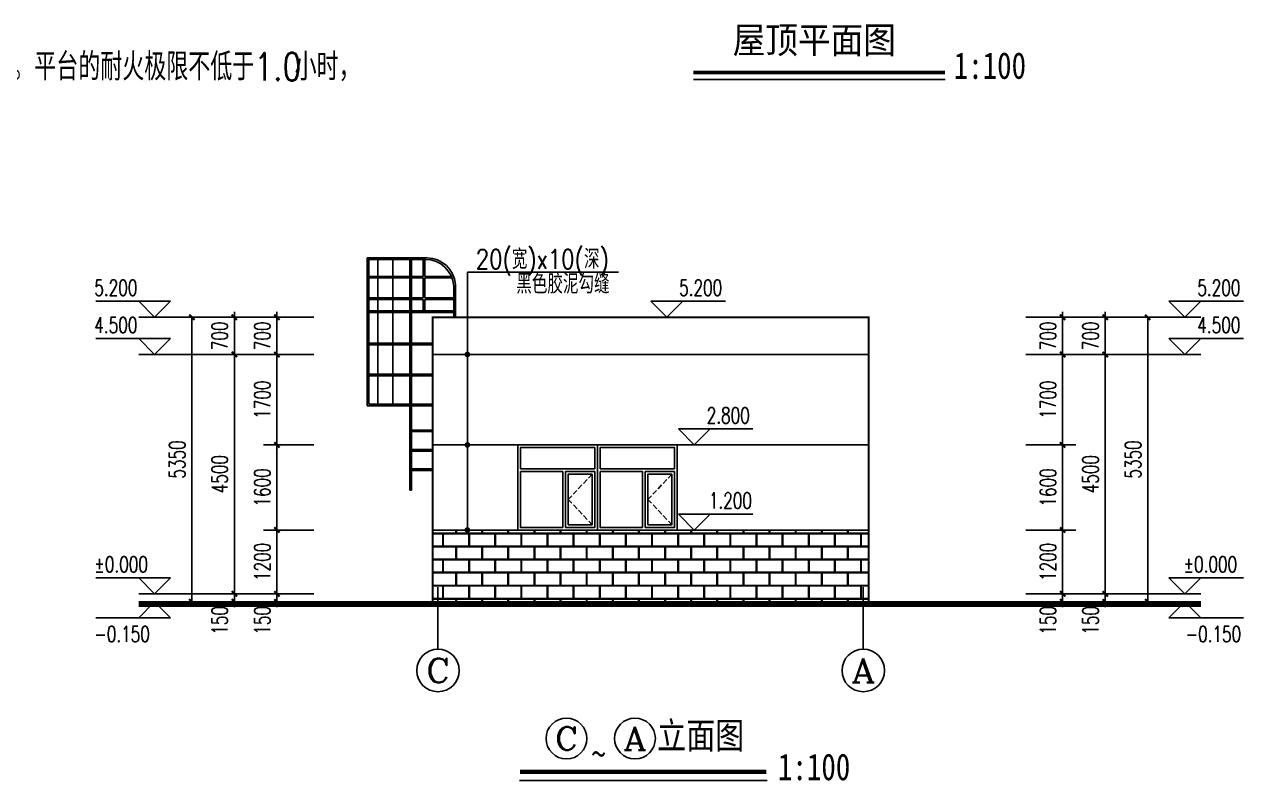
# Model space of a CAD drawing. Extents: x 5191187 to 5306989, y -468291 to -238224.
# Drawn here: x 5255767 to 5278700, y -404981 to -390762 of the extents above; entities that cross this region are included whole.
import ezdxf
from ezdxf.enums import TextEntityAlignment as Align

# ---------------------------------------------------------------- set-up
doc = ezdxf.new("R2010")
doc.units = 0
doc.header["$LTSCALE"] = 1000
doc.header["$MEASUREMENT"] = 0
doc.linetypes.add('DASH', pattern=[0.35, 0.25, -0.1])
doc.layers.get('0').update_dxf_attribs({"linetype": 'CONTINUOUS'})
doc.layers.get('Defpoints').update_dxf_attribs({"linetype": 'CONTINUOUS'})
doc.layers.add('_0', color=7, linetype='CONTINUOUS', lineweight=25)
for name, color, linetype in [('AXIS', 3, 'CONTINUOUS'), ('AXIS_TEXT', 7, 'CONTINUOUS'), ('DIM_ELEV', 3, 'CONTINUOUS'), ('PUB_DIM', 3, 'CONTINUOUS'), ('PUB_TEXT', 7, 'CONTINUOUS'), ('WINDOW', 4, 'CONTINUOUS'), ('图名', 15, 'CONTINUOUS'), ('填充', 251, 'CONTINUOUS')]:
    doc.layers.add(name, color=color, linetype=linetype)
doc.styles.add('_HZTXT', font='txt.shx', dxfattribs={"width": 0.8, "bigfont": 'HZTXT.shx'})
doc.styles.add('_TCH_AXIS', font='COMPLEX', dxfattribs={"bigfont": 'GBCBIG'})
doc.styles.add('_TCH_DIM', font='SIMPLEX', dxfattribs={"bigfont": 'GBCBIG'})
doc.styles.add('_TCH_DIM_T3', font='SIMPLEX', dxfattribs={"width": 0.705882, "bigfont": 'GBCBIG'})
doc.styles.add('COMPLEX', font='COMPLEX')
doc.styles.add('宋体', font='', dxfattribs={"width": 0.7})
doc.styles.get('宋体').set_extended_font_data('SimSun')
doc.dimstyles.new('_TCH_ARCH&&100', dxfattribs={"dimtxt": 297.5, "dimasz": 100, "dimexe": 250, "dimexo": 300, "dimgap": 126.25, "dimtad": 1, "dimdec": 0, "dimzin": 0, "dimdsep": 46, "dimtxsty": '_TCH_DIM_T3', "dimblk": 'ARCHTICK', "dimcen": 0.09, "dimclrt": 7, "dimazin": 2, "dimtfac": 1, "dimtdec": 0, "dimtix": 1, "dimtmove": 2, "dimatfit": 3, "dimfxl": 0, "dimtolj": 1, "dimtzin": 0, "dimarcsym": 0})

# ---------------------------------------------------------------- blocks, each defined once
blk = doc.blocks.new('_ArchTick')
at = {"color": 0, "linetype": 'ByBlock', "const_width": 0.4}
blk.add_lwpolyline([(-0.5, -0.5), (0.5, 0.5)], dxfattribs=at)
blk = doc.blocks.new('*D131')
at = {"layer": 'Defpoints', "color": 0}
for p in [(5274302, -401469), (5275296, -401469), (5274302, -401619)]:
    blk.add_point(p, dxfattribs=at)
at = {"layer": 'PUB_DIM', "color": 0, "lineweight": -2}
for p, q in [((5274602, -401469), (5275546, -401469)), ((5275296, -401469), (5275296, -401369)), ((5275296, -401619), (5275296, -401469)), ((5274602, -401619), (5275546, -401619)), ((5275296, -401619), (5275296, -401719))]:
    blk.add_line(p, q, dxfattribs=at)
at = {"layer": 'PUB_DIM', "color": 0, "lineweight": -2, "xscale": 100, "yscale": 100, "zscale": 100}
for p, rotation in [((5275296, -401469), 270), ((5275296, -401619), 90)]:
    blk.add_blockref('_ArchTick', p, dxfattribs=dict(at, rotation=rotation))
at = {"layer": 'PUB_DIM', "color": 7, "insert": (5275021, -401969), "char_height": 297.5, "attachment_point": 5, "rotation": 90, "style": '_TCH_DIM_T3'}
blk.add_mtext('\\A1;150', dxfattribs=at)
blk = doc.blocks.new('*D132')
at = {"layer": 'Defpoints', "color": 0}
for p in [(5274302, -400269), (5275296, -400269), (5274302, -401469)]:
    blk.add_point(p, dxfattribs=at)
at = {"layer": 'PUB_DIM', "color": 0, "lineweight": -2}
for p, q in [((5274602, -400269), (5275546, -400269)), ((5275296, -401469), (5275296, -400269)), ((5274602, -401469), (5275546, -401469))]:
    blk.add_line(p, q, dxfattribs=at)
at = {"layer": 'PUB_DIM', "color": 0, "lineweight": -2, "xscale": 100, "yscale": 100, "zscale": 100}
for p, rotation in [((5275296, -400269), 90), ((5275296, -401469), 270)]:
    blk.add_blockref('_ArchTick', p, dxfattribs=dict(at, rotation=rotation))
at = {"layer": 'PUB_DIM', "color": 7, "insert": (5275021, -400869), "char_height": 297.5, "attachment_point": 5, "rotation": 90, "style": '_TCH_DIM_T3'}
blk.add_mtext('\\A1;1200', dxfattribs=at)
blk = doc.blocks.new('*D133')
at = {"layer": 'Defpoints', "color": 0}
for p in [(5274302, -398669), (5275296, -398669), (5274302, -400269)]:
    blk.add_point(p, dxfattribs=at)
at = {"layer": 'PUB_DIM', "color": 0, "lineweight": -2}
for p, q in [((5274602, -398669), (5275546, -398669)), ((5275296, -400269), (5275296, -398669)), ((5274602, -400269), (5275546, -400269))]:
    blk.add_line(p, q, dxfattribs=at)
at = {"layer": 'PUB_DIM', "color": 0, "lineweight": -2, "xscale": 100, "yscale": 100, "zscale": 100}
for p, rotation in [((5275296, -398669), 90), ((5275296, -400269), 270)]:
    blk.add_blockref('_ArchTick', p, dxfattribs=dict(at, rotation=rotation))
at = {"layer": 'PUB_DIM', "color": 7, "insert": (5275021, -399469), "char_height": 297.5, "attachment_point": 5, "rotation": 90, "style": '_TCH_DIM_T3'}
blk.add_mtext('\\A1;1600', dxfattribs=at)
blk = doc.blocks.new('*D134')
at = {"layer": 'Defpoints', "color": 0}
for p in [(5274302, -396969), (5275296, -396969), (5274302, -398669)]:
    blk.add_point(p, dxfattribs=at)
at = {"layer": 'PUB_DIM', "color": 0, "lineweight": -2}
for p, q in [((5274602, -396969), (5275546, -396969)), ((5275296, -398669), (5275296, -396969)), ((5274602, -398669), (5275546, -398669))]:
    blk.add_line(p, q, dxfattribs=at)
at = {"layer": 'PUB_DIM', "color": 0, "lineweight": -2, "xscale": 100, "yscale": 100, "zscale": 100}
for p, rotation in [((5275296, -396969), 90), ((5275296, -398669), 270)]:
    blk.add_blockref('_ArchTick', p, dxfattribs=dict(at, rotation=rotation))
at = {"layer": 'PUB_DIM', "color": 7, "insert": (5275021, -397819), "char_height": 297.5, "attachment_point": 5, "rotation": 90, "style": '_TCH_DIM_T3'}
blk.add_mtext('\\A1;1700', dxfattribs=at)
blk = doc.blocks.new('*D135')
at = {"layer": 'Defpoints', "color": 0}
for p in [(5274302, -396269), (5275296, -396269), (5274302, -396969)]:
    blk.add_point(p, dxfattribs=at)
at = {"layer": 'PUB_DIM', "color": 0, "lineweight": -2}
for p, q in [((5274602, -396269), (5275546, -396269)), ((5275296, -396269), (5275296, -396169)), ((5275296, -396969), (5275296, -396269)), ((5274602, -396969), (5275546, -396969)), ((5275296, -396969), (5275296, -397069))]:
    blk.add_line(p, q, dxfattribs=at)
at = {"layer": 'PUB_DIM', "color": 0, "lineweight": -2, "xscale": 100, "yscale": 100, "zscale": 100}
for p, rotation in [((5275296, -396269), 270), ((5275296, -396969), 90)]:
    blk.add_blockref('_ArchTick', p, dxfattribs=dict(at, rotation=rotation))
at = {"layer": 'PUB_DIM', "color": 7, "insert": (5275021, -396619), "char_height": 297.5, "attachment_point": 5, "rotation": 90, "style": '_TCH_DIM_T3'}
blk.add_mtext('\\A1;700', dxfattribs=at)
blk = doc.blocks.new('*D136')
at = {"layer": 'Defpoints', "color": 0}
for p in [(5260516, -401469), (5261510, -401469), (5261510, -401619)]:
    blk.add_point(p, dxfattribs=at)
at = {"layer": 'PUB_DIM', "color": 0, "lineweight": -2}
for p, q in [((5261210, -401469), (5260266, -401469)), ((5260516, -401469), (5260516, -401369)), ((5260516, -401619), (5260516, -401469)), ((5261210, -401619), (5260266, -401619)), ((5260516, -401619), (5260516, -401719))]:
    blk.add_line(p, q, dxfattribs=at)
at = {"layer": 'PUB_DIM', "color": 0, "lineweight": -2, "xscale": 100, "yscale": 100, "zscale": 100}
for p, rotation in [((5260516, -401469), 270), ((5260516, -401619), 90)]:
    blk.add_blockref('_ArchTick', p, dxfattribs=dict(at, rotation=rotation))
at = {"layer": 'PUB_DIM', "color": 7, "insert": (5260241, -401969), "char_height": 297.5, "attachment_point": 5, "rotation": 90, "style": '_TCH_DIM_T3'}
blk.add_mtext('\\A1;150', dxfattribs=at)
blk = doc.blocks.new('*D137')
at = {"layer": 'Defpoints', "color": 0}
for p in [(5260516, -400269), (5261510, -400269), (5261510, -401469)]:
    blk.add_point(p, dxfattribs=at)
at = {"layer": 'PUB_DIM', "color": 0, "lineweight": -2}
for p, q in [((5261210, -400269), (5260266, -400269)), ((5260516, -401469), (5260516, -400269)), ((5261210, -401469), (5260266, -401469))]:
    blk.add_line(p, q, dxfattribs=at)
at = {"layer": 'PUB_DIM', "color": 0, "lineweight": -2, "xscale": 100, "yscale": 100, "zscale": 100}
for p, rotation in [((5260516, -400269), 90), ((5260516, -401469), 270)]:
    blk.add_blockref('_ArchTick', p, dxfattribs=dict(at, rotation=rotation))
at = {"layer": 'PUB_DIM', "color": 7, "insert": (5260241, -400869), "char_height": 297.5, "attachment_point": 5, "rotation": 90, "style": '_TCH_DIM_T3'}
blk.add_mtext('\\A1;1200', dxfattribs=at)
blk = doc.blocks.new('*D138')
at = {"layer": 'Defpoints', "color": 0}
for p in [(5260516, -398669), (5261510, -398669), (5261510, -400269)]:
    blk.add_point(p, dxfattribs=at)
at = {"layer": 'PUB_DIM', "color": 0, "lineweight": -2}
for p, q in [((5261210, -398669), (5260266, -398669)), ((5260516, -400269), (5260516, -398669)), ((5261210, -400269), (5260266, -400269))]:
    blk.add_line(p, q, dxfattribs=at)
at = {"layer": 'PUB_DIM', "color": 0, "lineweight": -2, "xscale": 100, "yscale": 100, "zscale": 100}
for p, rotation in [((5260516, -398669), 90), ((5260516, -400269), 270)]:
    blk.add_blockref('_ArchTick', p, dxfattribs=dict(at, rotation=rotation))
at = {"layer": 'PUB_DIM', "color": 7, "insert": (5260241, -399469), "char_height": 297.5, "attachment_point": 5, "rotation": 90, "style": '_TCH_DIM_T3'}
blk.add_mtext('\\A1;1600', dxfattribs=at)
blk = doc.blocks.new('*D139')
at = {"layer": 'Defpoints', "color": 0}
for p in [(5260516, -396969), (5261510, -396969), (5261510, -398669)]:
    blk.add_point(p, dxfattribs=at)
at = {"layer": 'PUB_DIM', "color": 0, "lineweight": -2}
for p, q in [((5261210, -396969), (5260266, -396969)), ((5260516, -398669), (5260516, -396969)), ((5261210, -398669), (5260266, -398669))]:
    blk.add_line(p, q, dxfattribs=at)
at = {"layer": 'PUB_DIM', "color": 0, "lineweight": -2, "xscale": 100, "yscale": 100, "zscale": 100}
for p, rotation in [((5260516, -396969), 90), ((5260516, -398669), 270)]:
    blk.add_blockref('_ArchTick', p, dxfattribs=dict(at, rotation=rotation))
at = {"layer": 'PUB_DIM', "color": 7, "insert": (5260241, -397819), "char_height": 297.5, "attachment_point": 5, "rotation": 90, "style": '_TCH_DIM_T3'}
blk.add_mtext('\\A1;1700', dxfattribs=at)
blk = doc.blocks.new('*D140')
at = {"layer": 'Defpoints', "color": 0}
for p in [(5260516, -396269), (5261510, -396269), (5261510, -396969)]:
    blk.add_point(p, dxfattribs=at)
at = {"layer": 'PUB_DIM', "color": 0, "lineweight": -2}
for p, q in [((5261210, -396269), (5260266, -396269)), ((5260516, -396269), (5260516, -396169)), ((5260516, -396969), (5260516, -396269)), ((5261210, -396969), (5260266, -396969)), ((5260516, -396969), (5260516, -397069))]:
    blk.add_line(p, q, dxfattribs=at)
at = {"layer": 'PUB_DIM', "color": 0, "lineweight": -2, "xscale": 100, "yscale": 100, "zscale": 100}
for p, rotation in [((5260516, -396269), 270), ((5260516, -396969), 90)]:
    blk.add_blockref('_ArchTick', p, dxfattribs=dict(at, rotation=rotation))
at = {"layer": 'PUB_DIM', "color": 7, "insert": (5260241, -396619), "char_height": 297.5, "attachment_point": 5, "rotation": 90, "style": '_TCH_DIM_T3'}
blk.add_mtext('\\A1;700', dxfattribs=at)
blk = doc.blocks.new('*D171')
at = {"layer": 'Defpoints', "color": 0}
for p in [(5258916, -396269), (5261510, -396269), (5261510, -401619)]:
    blk.add_point(p, dxfattribs=at)
at = {"layer": 'PUB_DIM', "color": 0, "lineweight": -2}
for p, q in [((5261210, -396269), (5258666, -396269)), ((5258916, -401619), (5258916, -396269)), ((5261210, -401619), (5258666, -401619))]:
    blk.add_line(p, q, dxfattribs=at)
at = {"layer": 'PUB_DIM', "color": 0, "lineweight": -2, "xscale": 100, "yscale": 100, "zscale": 100}
for p, rotation in [((5258916, -396269), 90), ((5258916, -401619), 270)]:
    blk.add_blockref('_ArchTick', p, dxfattribs=dict(at, rotation=rotation))
at = {"layer": 'PUB_DIM', "color": 7, "insert": (5258641, -398944), "char_height": 297.5, "attachment_point": 5, "rotation": 90, "style": '_TCH_DIM_T3'}
blk.add_mtext('\\A1;5350', dxfattribs=at)
blk = doc.blocks.new('*D172')
at = {"layer": 'Defpoints', "color": 0}
for p in [(5259716, -401469), (5261510, -401469), (5261510, -401619)]:
    blk.add_point(p, dxfattribs=at)
at = {"layer": 'PUB_DIM', "color": 0, "lineweight": -2}
for p, q in [((5261210, -401469), (5259466, -401469)), ((5259716, -401469), (5259716, -401369)), ((5259716, -401619), (5259716, -401469)), ((5261210, -401619), (5259466, -401619)), ((5259716, -401619), (5259716, -401719))]:
    blk.add_line(p, q, dxfattribs=at)
at = {"layer": 'PUB_DIM', "color": 0, "lineweight": -2, "xscale": 100, "yscale": 100, "zscale": 100}
for p, rotation in [((5259716, -401469), 270), ((5259716, -401619), 90)]:
    blk.add_blockref('_ArchTick', p, dxfattribs=dict(at, rotation=rotation))
at = {"layer": 'PUB_DIM', "color": 7, "insert": (5259441, -401969), "char_height": 297.5, "attachment_point": 5, "rotation": 90, "style": '_TCH_DIM_T3'}
blk.add_mtext('\\A1;150', dxfattribs=at)
blk = doc.blocks.new('*D173')
at = {"layer": 'Defpoints', "color": 0}
for p in [(5259716, -396969), (5261510, -396969), (5261510, -401469)]:
    blk.add_point(p, dxfattribs=at)
at = {"layer": 'PUB_DIM', "color": 0, "lineweight": -2}
for p, q in [((5261210, -396969), (5259466, -396969)), ((5259716, -401469), (5259716, -396969)), ((5261210, -401469), (5259466, -401469))]:
    blk.add_line(p, q, dxfattribs=at)
at = {"layer": 'PUB_DIM', "color": 0, "lineweight": -2, "xscale": 100, "yscale": 100, "zscale": 100}
for p, rotation in [((5259716, -396969), 90), ((5259716, -401469), 270)]:
    blk.add_blockref('_ArchTick', p, dxfattribs=dict(at, rotation=rotation))
at = {"layer": 'PUB_DIM', "color": 7, "insert": (5259441, -399219), "char_height": 297.5, "attachment_point": 5, "rotation": 90, "style": '_TCH_DIM_T3'}
blk.add_mtext('\\A1;4500', dxfattribs=at)
blk = doc.blocks.new('*D174')
at = {"layer": 'Defpoints', "color": 0}
for p in [(5259716, -396269), (5261510, -396269), (5261510, -396969)]:
    blk.add_point(p, dxfattribs=at)
at = {"layer": 'PUB_DIM', "color": 0, "lineweight": -2}
for p, q in [((5261210, -396269), (5259466, -396269)), ((5259716, -396269), (5259716, -396169)), ((5259716, -396969), (5259716, -396269)), ((5261210, -396969), (5259466, -396969)), ((5259716, -396969), (5259716, -397069))]:
    blk.add_line(p, q, dxfattribs=at)
at = {"layer": 'PUB_DIM', "color": 0, "lineweight": -2, "xscale": 100, "yscale": 100, "zscale": 100}
for p, rotation in [((5259716, -396269), 270), ((5259716, -396969), 90)]:
    blk.add_blockref('_ArchTick', p, dxfattribs=dict(at, rotation=rotation))
at = {"layer": 'PUB_DIM', "color": 7, "insert": (5259441, -396619), "char_height": 297.5, "attachment_point": 5, "rotation": 90, "style": '_TCH_DIM_T3'}
blk.add_mtext('\\A1;700', dxfattribs=at)
blk = doc.blocks.new('*D175')
at = {"layer": 'Defpoints', "color": 0}
for p in [(5274302, -396269), (5276896, -396269), (5274302, -401619)]:
    blk.add_point(p, dxfattribs=at)
at = {"layer": 'PUB_DIM', "color": 0, "lineweight": -2}
for p, q in [((5274602, -396269), (5277146, -396269)), ((5276896, -401619), (5276896, -396269)), ((5274602, -401619), (5277146, -401619))]:
    blk.add_line(p, q, dxfattribs=at)
at = {"layer": 'PUB_DIM', "color": 0, "lineweight": -2, "xscale": 100, "yscale": 100, "zscale": 100}
for p, rotation in [((5276896, -396269), 90), ((5276896, -401619), 270)]:
    blk.add_blockref('_ArchTick', p, dxfattribs=dict(at, rotation=rotation))
at = {"layer": 'PUB_DIM', "color": 7, "insert": (5276621, -398944), "char_height": 297.5, "attachment_point": 5, "rotation": 90, "style": '_TCH_DIM_T3'}
blk.add_mtext('\\A1;5350', dxfattribs=at)
blk = doc.blocks.new('*D176')
at = {"layer": 'Defpoints', "color": 0}
for p in [(5274302, -401469), (5276096, -401469), (5274302, -401619)]:
    blk.add_point(p, dxfattribs=at)
at = {"layer": 'PUB_DIM', "color": 0, "lineweight": -2}
for p, q in [((5274602, -401469), (5276346, -401469)), ((5276096, -401469), (5276096, -401369)), ((5276096, -401619), (5276096, -401469)), ((5274602, -401619), (5276346, -401619)), ((5276096, -401619), (5276096, -401719))]:
    blk.add_line(p, q, dxfattribs=at)
at = {"layer": 'PUB_DIM', "color": 0, "lineweight": -2, "xscale": 100, "yscale": 100, "zscale": 100}
for p, rotation in [((5276096, -401469), 270), ((5276096, -401619), 90)]:
    blk.add_blockref('_ArchTick', p, dxfattribs=dict(at, rotation=rotation))
at = {"layer": 'PUB_DIM', "color": 7, "insert": (5275821, -401969), "char_height": 297.5, "attachment_point": 5, "rotation": 90, "style": '_TCH_DIM_T3'}
blk.add_mtext('\\A1;150', dxfattribs=at)
blk = doc.blocks.new('*D177')
at = {"layer": 'Defpoints', "color": 0}
for p in [(5274302, -396969), (5276096, -396969), (5274302, -401469)]:
    blk.add_point(p, dxfattribs=at)
at = {"layer": 'PUB_DIM', "color": 0, "lineweight": -2}
for p, q in [((5274602, -396969), (5276346, -396969)), ((5276096, -401469), (5276096, -396969)), ((5274602, -401469), (5276346, -401469))]:
    blk.add_line(p, q, dxfattribs=at)
at = {"layer": 'PUB_DIM', "color": 0, "lineweight": -2, "xscale": 100, "yscale": 100, "zscale": 100}
for p, rotation in [((5276096, -396969), 90), ((5276096, -401469), 270)]:
    blk.add_blockref('_ArchTick', p, dxfattribs=dict(at, rotation=rotation))
at = {"layer": 'PUB_DIM', "color": 7, "insert": (5275821, -399219), "char_height": 297.5, "attachment_point": 5, "rotation": 90, "style": '_TCH_DIM_T3'}
blk.add_mtext('\\A1;4500', dxfattribs=at)
blk = doc.blocks.new('*D178')
at = {"layer": 'Defpoints', "color": 0}
for p in [(5274302, -396269), (5276096, -396269), (5274302, -396969)]:
    blk.add_point(p, dxfattribs=at)
at = {"layer": 'PUB_DIM', "color": 0, "lineweight": -2}
for p, q in [((5274602, -396269), (5276346, -396269)), ((5276096, -396269), (5276096, -396169)), ((5276096, -396969), (5276096, -396269)), ((5274602, -396969), (5276346, -396969)), ((5276096, -396969), (5276096, -397069))]:
    blk.add_line(p, q, dxfattribs=at)
at = {"layer": 'PUB_DIM', "color": 0, "lineweight": -2, "xscale": 100, "yscale": 100, "zscale": 100}
for p, rotation in [((5276096, -396269), 270), ((5276096, -396969), 90)]:
    blk.add_blockref('_ArchTick', p, dxfattribs=dict(at, rotation=rotation))
at = {"layer": 'PUB_DIM', "color": 7, "insert": (5275821, -396619), "char_height": 297.5, "attachment_point": 5, "rotation": 90, "style": '_TCH_DIM_T3'}
blk.add_mtext('\\A1;700', dxfattribs=at)
blk = doc.blocks.new('_AXISO')
blk.add_circle((0, 0), 0.5)
at = {"layer": 'AXIS_TEXT', "style": 'COMPLEX', "width": 1.041667}
blk.add_attdef('A', text='', height=0.56, dxfattribs=at).set_placement((-0.25, -0.28), (0.25, -0.28), align=Align.FIT)

msp = doc.modelspace()

# ---------------------------------------------------------------- hatches: boundary and pattern name
at = {"layer": '填充'}
h = msp.add_hatch(dxfattribs=at)
h.set_pattern_fill('AR-B816C', color=256, scale=200)
h.set_pattern_definition([(0, (-5504559.68, 335264.58), (245.692378, 245.692378), [479.867928, -11.51682]), (0, (-5504805.37, 335276.1), (245.692378, 245.692378), [479.867928, -11.51682]), (90, (-5504559.68, 335264.58), (-245.692378, 245.692378), [-257.20918, 234.175548]), (90, (-5504571.2, 335264.58), (-245.692378, 245.692378), [-257.20918, 234.175548])])
edge = h.paths.add_edge_path()
edge.add_line((5271646.1, -401619.2), (5271646.1, -400269.2))
edge.add_line((5271646.1, -400269.2), (5271046.1, -400269.2))
edge.add_line((5271046.1, -400269.2), (5269240.1, -400269.2))
edge.add_arc((5269213.3, -400269.2), 26.8, -179.99948, 0.00052, ccw=False)
edge.add_line((5269186.5, -400269.2), (5267546.1, -400269.2))
edge.add_line((5267546.1, -400269.2), (5267546.1, -400269.2))
edge.add_line((5267546.1, -400269.2), (5266046.1, -400269.2))
edge.add_line((5266046.1, -400269.2), (5264546.1, -400269.2))
edge.add_line((5264546.1, -400269.2), (5263446.1, -400269.2))
edge.add_line((5263446.1, -400269.2), (5263446.1, -401619.2))
edge.add_line((5263446.1, -401619.2), (5271646.1, -401619.2))

# ---------------------------------------------------------------- linework, layer by layer
at = {"color": 8}
for p, q in [((5262216.1, -395151.2), (5263340.2, -395151.2)), ((5262216.1, -397935.5), (5262216.1, -395151.2)), ((5262246.1, -397905.5), (5262246.1, -395151.2)), ((5262246.1, -395181.2), (5263310.2, -395181.2)), ((5262416.6, -397905.5), (5262416.6, -395151.2)), ((5262697.8, -397905.5), (5262697.8, -395151.2)), ((5263016.1, -395181.2), (5263016.1, -399519.2)), ((5263046.1, -395181.2), (5263046.1, -399519.2)), ((5263267.1, -395499.9), (5263267.1, -395181.2)), ((5263297.1, -395499.9), (5263297.1, -395181.2)), ((5263016.1, -395499.9), (5262246.1, -395499.9)), ((5263016.1, -395529.9), (5262246.1, -395529.9)), ((5263267.1, -395499.9), (5263046.1, -395499.9)), ((5263267.1, -395529.9), (5263046.1, -395529.9)), ((5263267.1, -395904.2), (5263267.1, -395529.9)), ((5263798.9, -395499.9), (5263297.1, -395499.9)), ((5263811.5, -395529.9), (5263297.1, -395529.9)), ((5263297.1, -395904.2), (5263297.1, -395529.9)), ((5263846.1, -396269), (5263846.1, -395681.2)), ((5263876.1, -396269), (5263876.1, -395651.2)), ((5263016.1, -395904.2), (5262246.1, -395904.2)), ((5263016.1, -395934.2), (5262246.1, -395934.2)), ((5263267.1, -395904.2), (5263046.1, -395904.2)), ((5263267.1, -395934.2), (5263046.1, -395934.2)), ((5263267.1, -396151.2), (5263267.1, -395934.2)), ((5263846.1, -395904.2), (5263297.1, -395904.2)), ((5263846.1, -395934.2), (5263297.1, -395934.2)), ((5263297.1, -396151.2), (5263297.1, -395934.2)), ((5262246.1, -396151.2), (5263016.1, -396151.2)), ((5262246.1, -396181.2), (5263016.1, -396181.2)), ((5263046.1, -396151.2), (5263846.1, -396151.2)), ((5263046.1, -396181.2), (5263846.1, -396181.2)), ((5262246.1, -396757.2), (5263016.1, -396757.2)), ((5262246.1, -396787.2), (5263016.1, -396787.2)), ((5263046.1, -396757.2), (5263446.1, -396757.2)), ((5263046.1, -396787.2), (5263446.1, -396787.2)), ((5262246.1, -397341.2), (5263016.1, -397341.2)), ((5262246.1, -397371.2), (5263016.1, -397371.2)), ((5263046.1, -397341.2), (5263446.1, -397341.2)), ((5263046.1, -397371.2), (5263446.1, -397371.2)), ((5262216.1, -397935.5), (5263446.1, -397935.5)), ((5262246.1, -397905.5), (5263446.1, -397905.5)), ((5263446.1, -398389.4), (5263046.1, -398389.4)), ((5263046.1, -398419.4), (5263446.1, -398419.4)), ((5263446.1, -398755.1), (5263046.1, -398755.1)), ((5263046.1, -398785.1), (5263446.1, -398785.1)), ((5263446.1, -399120.9), (5263046.1, -399120.9)), ((5263046.1, -399150.9), (5263446.1, -399150.9)), ((5263016.1, -399519.2), (5263046.1, -399519.2))]:
    msp.add_line(p, q, dxfattribs=at)
for centre in [(5263303.2, -395726), (5263333.2, -395696)]:
    msp.add_arc(centre, 544.8, 4.7132, 89.26058, dxfattribs=at)
at = {"layer": '_0', "color": 0}
msp.add_line((5257916.4, -401619.2), (5277895.6, -401619.2), dxfattribs=at)
for points, const_width in [([(5263446.1, -401619.2), (5263446.1, -396269), (5271646.1, -396269), (5271646.1, -401619.2), (5271646.1, -401619.2)], 40), ([(5257916.4, -401669.2), (5277895.6, -401669.2)], 100)]:
    msp.add_lwpolyline(points, dxfattribs=dict(at, const_width=const_width))
at = {"layer": 'AXIS'}
for p, q in [((5264099.3, -395420.3), (5266942, -395420.3)), ((5264099.3, -395420.3), (5264099.3, -400269.2)), ((5263546.1, -401345.2), (5263546.1, -402510.2)), ((5271546.1, -401345.2), (5271546.1, -402510.2))]:
    msp.add_line(p, q, dxfattribs=at)
for centre in [(5263546.1, -402910.2), (5271546.1, -402910.2)]:
    msp.add_circle(centre, 400, dxfattribs=at)
at = {"layer": 'DIM_ELEV'}
for p, q in [((5258516.4, -395969), (5257112.4, -395969)), ((5258216.4, -396269), (5257916.4, -395969)), ((5258216.4, -396269), (5258516.4, -395969)), ((5267848.6, -396269), (5267548.6, -395969)), ((5267548.6, -395969), (5268952.6, -395969)), ((5267848.6, -396269), (5268148.6, -395969)), ((5277595.6, -396269), (5277295.6, -395969)), ((5277295.6, -395969), (5278699.6, -395969)), ((5277595.6, -396269), (5277895.6, -395969)), ((5259813.7, -396269), (5257916.4, -396269)), ((5275998.2, -396269), (5277895.6, -396269)), ((5258516.4, -396669), (5257112.4, -396669)), ((5258216.4, -396969), (5257916.4, -396669)), ((5258216.4, -396969), (5258516.4, -396669)), ((5277595.6, -396969), (5277295.6, -396669)), ((5277295.6, -396669), (5278699.6, -396669)), ((5277595.6, -396969), (5277895.6, -396669)), ((5259813.7, -396969), (5257916.4, -396969)), ((5275998.2, -396969), (5277895.6, -396969)), ((5268367.2, -398669.2), (5268067.2, -398369.2)), ((5268067.2, -398369.2), (5269471.2, -398369.2)), ((5268367.2, -398669.2), (5268667.2, -398369.2)), ((5268367.2, -400269.2), (5268067.2, -399969.2)), ((5268067.2, -399969.2), (5269471.2, -399969.2)), ((5268367.2, -400269.2), (5268667.2, -399969.2)), ((5258516.4, -401169.2), (5257112.4, -401169.2)), ((5258216.4, -401469.2), (5257916.4, -401169.2)), ((5258216.4, -401469.2), (5258516.4, -401169.2)), ((5277595.6, -401469.2), (5277295.6, -401169.2)), ((5277295.6, -401169.2), (5278699.6, -401169.2)), ((5277595.6, -401469.2), (5277895.6, -401169.2)), ((5259813.7, -401469.2), (5257916.4, -401469.2)), ((5275998.2, -401469.2), (5277895.6, -401469.2)), ((5258216.4, -401619.2), (5257916.4, -401919.2)), ((5259813.7, -401619.2), (5257916.4, -401619.2)), ((5258216.4, -401619.2), (5258516.4, -401919.2)), ((5275998.2, -401619.2), (5277895.6, -401619.2)), ((5277595.6, -401619.2), (5277295.6, -401919.2)), ((5277595.6, -401619.2), (5277895.6, -401919.2)), ((5258516.4, -401919.2), (5257112.4, -401919.2)), ((5277295.6, -401919.2), (5278699.6, -401919.2))]:
    msp.add_line(p, q, dxfattribs=at)
at = {"layer": 'PUB_DIM', "const_width": 53.1}
for points in [[(5264072.5, -396969, 1), (5264126.1, -396969, 1)], [(5264072.5, -398669.2, 1), (5264126.1, -398669.2, 1)], [(5264072.5, -400269.2, 1), (5264126.1, -400269.2, 1)]]:
    msp.add_lwpolyline(points, format="xyb", close=True, dxfattribs=at)
at = {"layer": 'WINDOW'}
for p, q in [((5266546.1, -398669.2), (5266546.1, -400269.2)), ((5268046.1, -398669.2), (5268046.1, -400269.2)), ((5266496.1, -399118.9), (5265096.1, -399118.9)), ((5265896.1, -399168.9), (5265096.1, -399168.9)), ((5265896.1, -399168.9), (5265896.1, -400219.2)), ((5266496.1, -399168.9), (5265946.1, -399168.9)), ((5265946.1, -399168.9), (5265946.1, -400219.2)), ((5267996.1, -399118.9), (5266596.1, -399118.9)), ((5267396.1, -399168.9), (5266596.1, -399168.9)), ((5267396.1, -399168.9), (5267396.1, -400219.2)), ((5267996.1, -399168.9), (5267446.1, -399168.9)), ((5267446.1, -399168.9), (5267446.1, -400219.2))]:
    msp.add_line(p, q, dxfattribs=at)
at = {"layer": 'WINDOW', "linetype": 'DASH', "ltscale": 0.4}
for p, q in [((5266446.1, -399218.9), (5265996.1, -399694.1)), ((5267946.1, -399218.9), (5267496.1, -399694.1)), ((5265996.1, -399694.1), (5266446.1, -400169.2)), ((5267496.1, -399694.1), (5267946.1, -400169.2))]:
    msp.add_line(p, q, dxfattribs=at)
at = {"layer": 'WINDOW'}
for points in [[(5266546.1, -398669.2), (5265046.1, -398669.2), (5265046.1, -400269.2), (5266546.1, -400269.2)], [(5266496.1, -399118.9), (5266496.1, -398719.2), (5265096.1, -398719.2), (5265096.1, -399118.9)], [(5268046.1, -398669.2), (5266546.1, -398669.2), (5266546.1, -400269.2), (5268046.1, -400269.2)], [(5267996.1, -399118.9), (5267996.1, -398719.2), (5266596.1, -398719.2), (5266596.1, -399118.9)], [(5265096.1, -399168.9), (5265096.1, -400219.2), (5265896.1, -400219.2)], [(5265946.1, -400219.2), (5266496.1, -400219.2), (5266496.1, -399168.9)], [(5266596.1, -399168.9), (5266596.1, -400219.2), (5267396.1, -400219.2)], [(5267446.1, -400219.2), (5267996.1, -400219.2), (5267996.1, -399168.9)]]:
    msp.add_lwpolyline(points, dxfattribs=at)
for points in [[(5266446.1, -399218.9), (5265996.1, -399218.9), (5265996.1, -400169.2), (5266446.1, -400169.2)], [(5267946.1, -399218.9), (5267496.1, -399218.9), (5267496.1, -400169.2), (5267946.1, -400169.2)]]:
    msp.add_lwpolyline(points, close=True, dxfattribs=at)
at = {"layer": '图名'}
for p, q in [((5268350.5, -391799.2), (5273083.2, -391799.2)), ((5265080, -404976.5), (5269736.7, -404976.5))]:
    msp.add_line(p, q, dxfattribs=at)
for points, const_width in [([(5268350.5, -391666), (5273083.2, -391666)], 70), ([(5265091.8, -404816.7), (5269724.9, -404816.7)], 84)]:
    msp.add_lwpolyline(points, dxfattribs=dict(at, const_width=const_width))
at = {"layer": '填充'}
for p, q in [((5263446.1, -396969), (5271646.1, -396969)), ((5263446.1, -398669.2), (5271646.1, -398669.2)), ((5263446.1, -400269.2), (5271646.1, -400269.2))]:
    msp.add_line(p, q, dxfattribs=at)

# ---------------------------------------------------------------- block references
at = {"layer": 'AXIS'}
ref = msp.add_blockref('_AXISO', (5265963.1, -404189.7), dxfattribs=dict(at, xscale=-768, yscale=768, zscale=768))
ref.add_attrib('A', 'C', dxfattribs={"layer": 'AXIS_TEXT', "height": 434.4, "style": '_TCH_AXIS', "width": 1.4}).set_placement((5265745.9, -404406.9), (5266180.3, -404406.9), align=Align.FIT)
ref = msp.add_blockref('_AXISO', (5267251.3, -404189.7), dxfattribs=dict(at, xscale=-768, yscale=768, zscale=768))
ref.add_attrib('A', 'A', dxfattribs={"layer": 'AXIS_TEXT', "height": 434.4, "style": '_TCH_AXIS', "width": 1.166667}).set_placement((5267034.1, -404406.9), (5267468.6, -404406.9), align=Align.FIT)

# ---------------------------------------------------------------- texts
at = {"layer": 'AXIS_TEXT', "style": '_TCH_AXIS'}
for s, width, p, p2 in [('C', 1.4, (5263319.8, -403136.4), (5263772.4, -403136.4)), ('A', 1.166667, (5271319.8, -403136.4), (5271772.4, -403136.4))]:
    msp.add_text(s, height=452.5, dxfattribs=dict(at, width=width)).set_placement(p, p2, align=Align.FIT)
at = {"layer": 'PUB_DIM', "style": '_HZTXT', "width": 0.8}
for s, height, p in [('注：钢梯的梯段和平台均采用不燃材料制作。平台的耐火极限不低于', 517.241, (5247676.9, -391817)), ('1.0', 517.24, (5260090.7, -391817)), ('小时，', 517.24, (5260849.3, -391817)), ('20(宽)x10(深) ', 365.69, (5264257.1, -395360.1, 3517.8)), ('黑色胶泥勾缝', 365.69, (5265018.8, -395824.7, 3517.8))]:
    msp.add_text(s, height=height, dxfattribs=at).set_placement(p)
at = {"layer": 'PUB_TEXT', "style": '_TCH_DIM', "width": 0.705882}
for s, p in [('5.200', (5257082.4, -395864)), ('5.200', (5268082.6, -395864)), ('5.200', (5277829.6, -395864)), ('4.500', (5257082.4, -396564)), ('4.500', (5277829.6, -396564)), ('2.800', (5268601.2, -398264.2)), ('1.200', (5268641.2, -399864.2)), ('%%P0.000', (5257082.4, -401064.2)), ('%%P0.000', (5277569.6, -401064.2)), ('-0.150', (5257082.4, -402374.2)), ('-0.150', (5277609.6, -402374.2))]:
    msp.add_text(s, height=297.5, dxfattribs=at).set_placement(p)
at = {"layer": '图名', "style": '宋体'}
for s, width, p in [('屋顶平面图', 0.9, (5269090.2, -391305.2)), ('1:100', 0.8, (5273247, -391786.1)), ('立面图', 0.8, (5267669.6, -404383.8)), ('~', 0.8, (5266431.5, -404731.1)), ('1:100', 0.8, (5269940.8, -404972.8))]:
    msp.add_text(s, height=500, dxfattribs=dict(at, width=width)).set_placement(p)

# ---------------------------------------------------------------- dimensions: what is measured, and where the dimension line sits
at = {"layer": 'PUB_DIM'}
for p1, p2, distance, picture, middle in [((5261510.1, -401619.2), (5261510.1, -396269), 2593.8, '*D171', (5258641.4, -398944.1)), ((5261510.1, -396969), (5261510.1, -396269), 1793.8, '*D174', (5259441.4, -396619)), ((5261510.1, -396969), (5261510.1, -396269), 993.8, '*D140', (5260241.4, -396619)), ((5274301.8, -396969), (5274301.8, -396269), -993.8, '*D135', (5275020.6, -396619)), ((5274301.8, -396969), (5274301.8, -396269), -1793.8, '*D178', (5275820.6, -396619)), ((5274301.8, -401619.2), (5274301.8, -396269), -2593.8, '*D175', (5276620.6, -398944.1)), ((5261510.1, -401469.2), (5261510.1, -396969), 1793.8, '*D173', (5259441.4, -399219.1)), ((5261510.1, -398669.2), (5261510.1, -396969), 993.8, '*D139', (5260241.4, -397819.1)), ((5274301.8, -398669.2), (5274301.8, -396969), -993.8, '*D134', (5275020.6, -397819.1)), ((5274301.8, -401469.2), (5274301.8, -396969), -1793.8, '*D177', (5275820.6, -399219.1)), ((5261510.1, -400269.2), (5261510.1, -398669.2), 993.8, '*D138', (5260241.4, -399469.2)), ((5274301.8, -400269.2), (5274301.8, -398669.2), -993.8, '*D133', (5275020.6, -399469.2)), ((5261510.1, -401469.2), (5261510.1, -400269.2), 993.8, '*D137', (5260241.4, -400869.2)), ((5274301.8, -401469.2), (5274301.8, -400269.2), -993.8, '*D132', (5275020.6, -400869.2))]:
    dim = msp.add_aligned_dim(p1=p1, p2=p2, distance=distance, dimstyle='_TCH_ARCH&&100', dxfattribs=at)
    dim.commit()
    dim.dimension.update_dxf_attribs({"geometry": picture, "text_midpoint": middle})
for base, p1, p2, picture, middle in [((5259716.4, -401469.2), (5261510.1, -401619.2), (5261510.1, -401469.2), '*D172', (5259441.4, -401969.2)), ((5260516.4, -401469.2), (5261510.1, -401619.2), (5261510.1, -401469.2), '*D136', (5260241.4, -401969.2)), ((5275295.6, -401469.2), (5274301.8, -401619.2), (5274301.8, -401469.2), '*D131', (5275020.6, -401969.2)), ((5276095.6, -401469.2), (5274301.8, -401619.2), (5274301.8, -401469.2), '*D176', (5275820.6, -401969.2))]:
    dim = msp.add_linear_dim(base=base, p1=p1, p2=p2, angle=90, dimstyle='_TCH_ARCH&&100', dxfattribs=at)
    dim.commit()
    dim.dimension.update_dxf_attribs({"geometry": picture, "text_midpoint": middle, "dimtype": 129})

doc.saveas('drawing.dxf')
